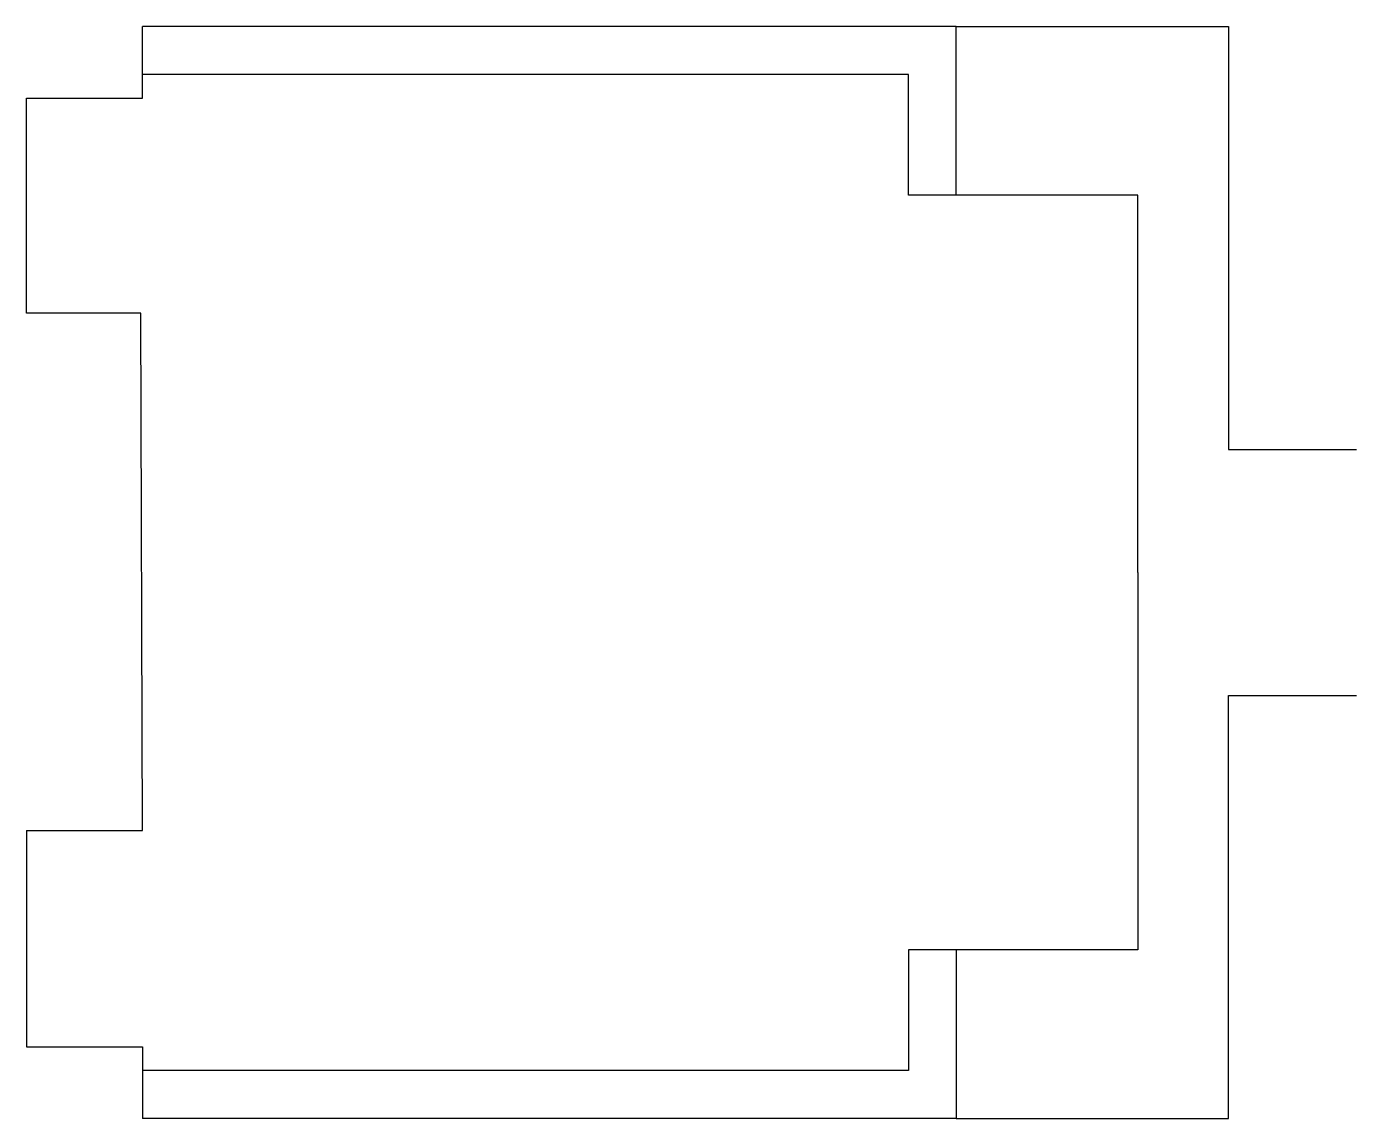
# Model space of a CAD drawing. Extents: x 42472 to 98122, y 14160 to 59860.
import ezdxf

# ---------------------------------------------------------------- set-up
doc = ezdxf.new("R2010")
doc.units = 0
doc.header["$LTSCALE"] = 1000
doc.header["$MEASUREMENT"] = 0
doc.layers.add('00景观层', color=10, linetype='Continuous')

msp = doc.modelspace()

# ---------------------------------------------------------------- linework, layer by layer
at = {"layer": '00景观层', "color": 7, "flags": 128}
for points in [[(42472, 47860), (42472, 56860), (47322, 56860), (47322, 59860)], [(81372, 52810), (81372, 59860), (47322, 59860)], [(81372, 59860), (92772, 59860), (92772, 42160), (98122, 42160)], [(81372, 52810), (79372, 52810), (79372, 57860), (47322, 57860)], [(88972, 37010), (88972, 52810), (81372, 52810)], [(42472, 26210), (47319, 26210), (47257, 47860), (42472, 47860)], [(88972, 37010), (88972, 21210), (81372, 21210)], [(81372, 14160), (92772, 14160), (92772, 31860), (98122, 31860)], [(42472, 26210), (42472, 17160), (47322, 17160), (47322, 14160)], [(81372, 21210), (81372, 14160), (47322, 14160)], [(81372, 21210), (79372, 21210), (79372, 16160), (47322, 16160)]]:
    msp.add_lwpolyline(points, dxfattribs=at)

doc.saveas('drawing.dxf')
